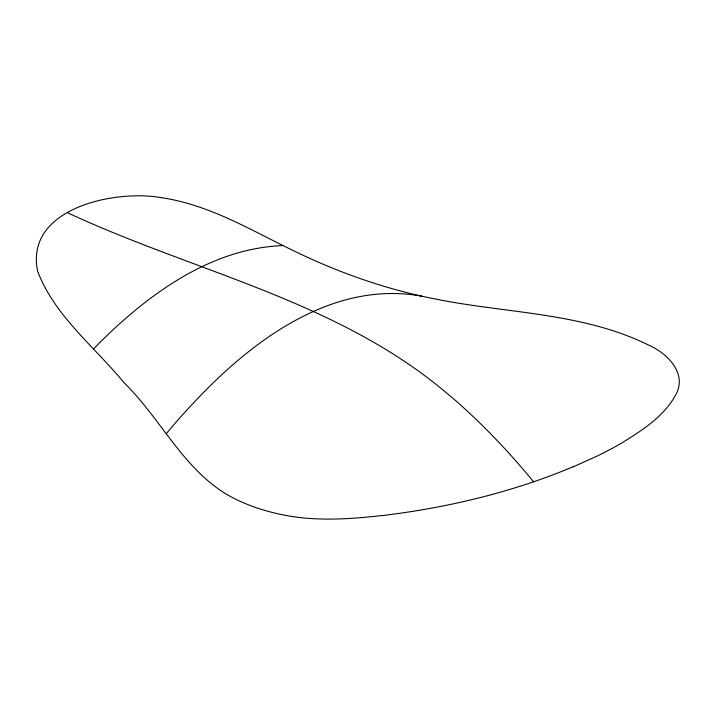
<?xml version="1.0" encoding="UTF-8"?>
<svg xmlns="http://www.w3.org/2000/svg" width="715" height="715" viewBox="0 0 715 715"><rect width="100%" height="100%" fill="white"/><g stroke="black" fill="none" stroke-linecap="round" stroke-linejoin="round"><path stroke-width="1.07" d="M573.135 466.868L596.48 456.385A359.886 207.779 0 0 0 621.389 443.193C642.061 430.493 664.038 416.55 675.863 394.6C687.508 373.507 667.175 353.174 648.934 345.247C582.725 312.392 506.819 313.483 435.712 299.076A337.775 195.007 0 0 1 422.163 296.26C378.494 286.563 336.157 271.262 295.885 251.859C257.168 233.358 219.773 210.71 177.606 200.79A121.899 70.374 0 0 0 161.295 197.68M382.078 515.515C350.699 519.108 318.702 521.262 287.403 515.73A147.549 85.183 0 0 1 234.484 498.605A142.017 81.993 0 0 1 225.082 493.422C181.673 466.216 159.722 417.453 123.74 382.391C94.264 346.418 54.563 315.869 37.654 271.289C24.399 207.833 115.678 189.314 161.286 197.689M421.877 296.198C335.335 280.36 256.774 337.042 200.003 396.146A405.11 242.019 -58.2 0 0 166.47 433.469M67.505 212.721C193.792 271.736 336.568 300.38 445.534 392.124A361.424 208.673 60 0 1 457.815 402.536C485.226 426.81 510.385 453.578 533.649 481.847M573.037 466.788A492.519 284.356 0 0 1 382.105 515.595M93.415 349.117A356.74 211.658 -58.6 0 1 125.634 318.47C166.139 283.256 214.294 253.021 268.634 246.702A349.546 207.395 -58.6 0 1 283.06 245.567"/></g></svg>
